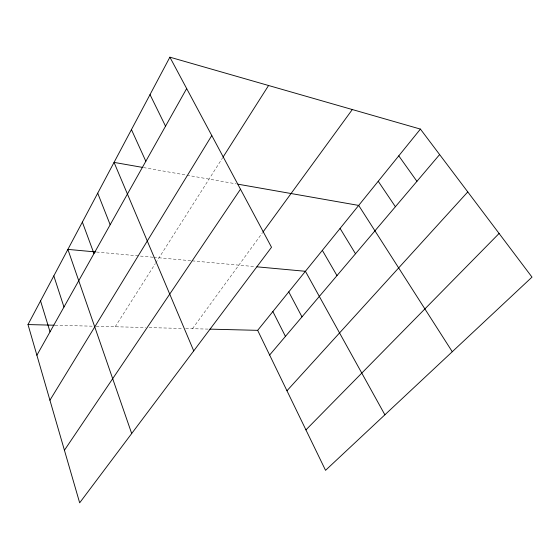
<?xml version="1.0" encoding="UTF-8"?>
<svg xmlns="http://www.w3.org/2000/svg" width="560" height="560" viewBox="0 0 560 560"><rect width="100%" height="100%" fill="white"/><g stroke="black" fill="none" stroke-linecap="round" stroke-linejoin="round"><path stroke-width="0.42" stroke-dasharray="2.8 2.1" d="M115.192 326.753L155.302 263.662M155.771 262.927L222.586 157.829M192.472 328.699L262.521 232.659M55.083 325.241L92.771 326.193M96.222 326.277L145.663 327.523M149.093 327.607L182.329 328.447M185.71 328.531L208.187 329.098M96.516 252.028L152.943 257.229M153.811 257.313L191.338 260.771M192.199 260.848L255.199 266.658M143.472 167.566L186.095 175.063M186.942 175.21L236.285 183.89"/><path stroke-width="0.84" d="M169.883 57.176L271.523 247.268L79.667 502.824L28 324.562L169.883 57.176L420.413 129.094L532 277.116L325.542 470.33L257.663 330.344L209.937 329.14M36.89 355.236L186.662 88.557M49.924 400.211L211.785 135.541M223.055 157.094L268.569 85.505M64.428 450.24L240.478 189.21M263.032 231.959L352.317 109.55M257.663 330.344L420.413 129.094M269.633 355.026L439.621 154.567M286.958 390.761L467.775 191.919M305.935 429.891L499.093 233.464M28 324.562L54.208 325.22M95.648 251.951L67.886 249.389L131.691 433.524M256.921 266.819L305.417 271.292L384.881 414.799M142.632 167.419L114.051 162.393L193.732 350.882M237.986 184.191L358.687 205.422L452.277 351.729M398.776 155.848L416.92 181.335M378.231 181.258L395.395 206.724M340.081 228.424L355.502 253.764M322.343 250.362L336.98 275.597M288.771 291.879L301.987 316.869M272.867 311.542L285.439 336.385M150.017 94.612L165.536 126.168M131.446 129.612L145.838 161.245M97.72 193.172L110.173 224.749M82.362 222.117L93.975 253.589M53.823 275.891L63.966 307.027M40.551 300.909L50.036 331.828"/></g></svg>
